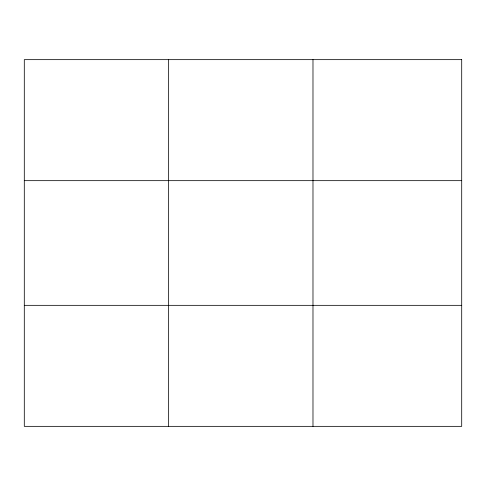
<?xml version="1.0" encoding="UTF-8"?>
<svg xmlns="http://www.w3.org/2000/svg" width="486" height="486" viewBox="0 0 486 486"><rect width="100%" height="100%" fill="white"/><g stroke="black" fill="none" stroke-linecap="round" stroke-linejoin="round"><path stroke-width="0.73" d="M168.642 426.35L168.642 59.65M312.984 426.35L312.984 59.65M24.3 180.664L461.7 180.664M24.3 305.336L461.7 305.336M461.7 59.65L461.7 426.35L24.3 426.35L24.3 59.65L461.7 59.65"/></g></svg>
